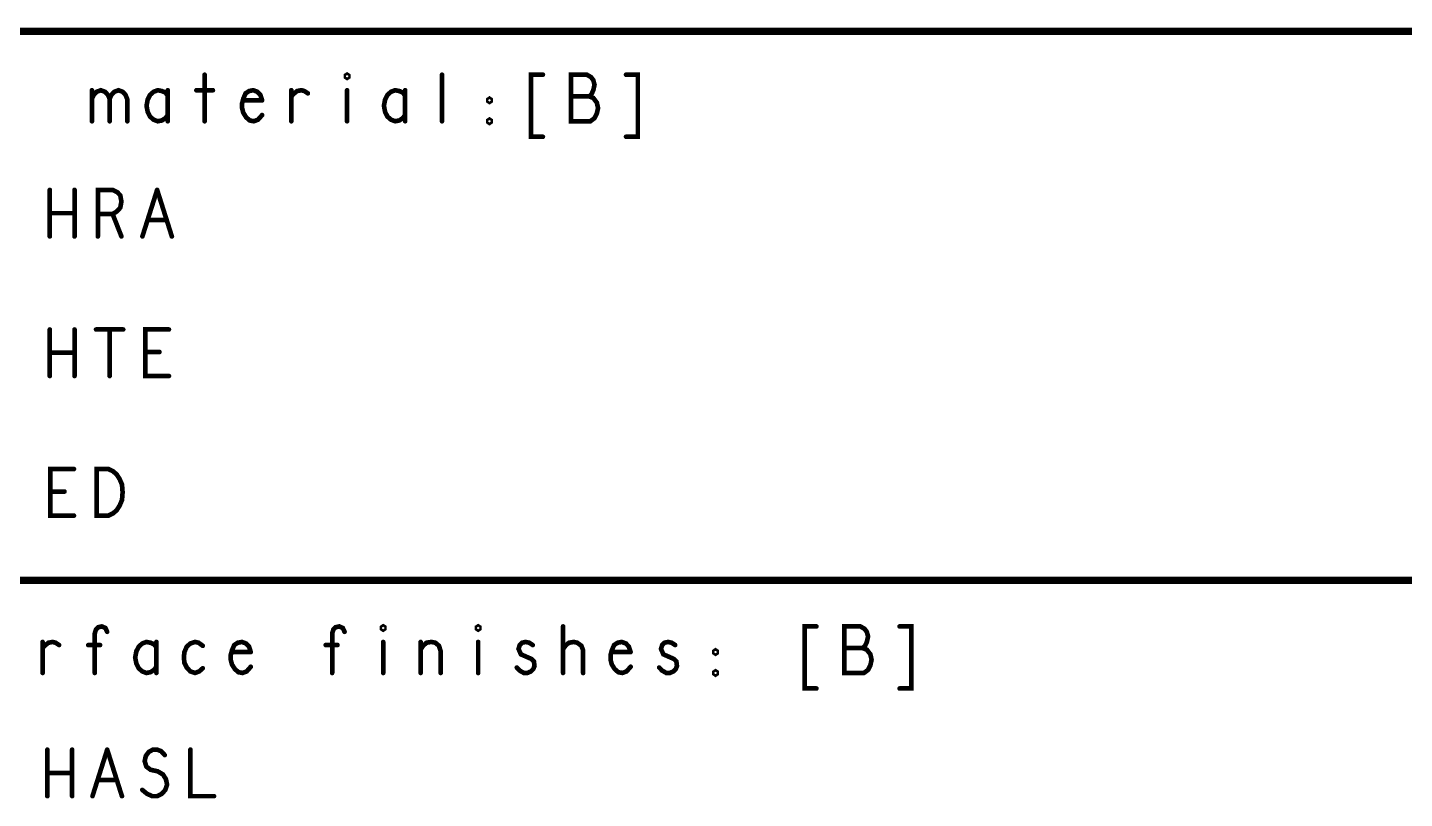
# Model space of a CAD drawing. Header units: millimetres. Extents: x 3362 to 3827, y -139 to 191.
# Drawn here: x 3399.97 to 3437.54, y 36.98 to 58.02 of the extents above; entities that cross this region are included whole.
import ezdxf

# ---------------------------------------------------------------- set-up
doc = ezdxf.new("R2010")
doc.units = ezdxf.units.MM
doc.header["$LTSCALE"] = 23.1
doc.layers.get('0').update_dxf_attribs({"linetype": 'CONTINUOUS'})

# ---------------------------------------------------------------- blocks, each defined once
blk = doc.blocks.new('PAD_R1')
at = {"const_width": 0.5}
blk.add_lwpolyline([(0.25, 0, 1), (-0.25, 0, 1)], format="xyb", close=True, dxfattribs=at)

msp = doc.modelspace()

# ---------------------------------------------------------------- linework, layer by layer
for points, const_width in [([(3387.064, 57.922), (3513.593, 57.922)], 0.203), ([(3404.801, 56.736), (3404.801, 55.466)], 0.127), ([(3411.278, 55.466), (3411.278, 56.736)], 0.127), ([(3414.029, 56.736), (3413.708, 56.736), (3413.708, 55.042), (3414.029, 55.042)], 0.127), ([(3415.293, 56.143), (3415.357, 56.207), (3415.405, 56.312), (3415.438, 56.461), (3415.405, 56.588), (3415.341, 56.672), (3415.228, 56.736), (3414.794, 56.736), (3414.794, 55.466), (3415.325, 55.466), (3415.438, 55.55), (3415.502, 55.677), (3415.534, 55.826), (3415.502, 55.974), (3415.405, 56.101), (3415.293, 56.143), (3414.794, 56.143)], 0.127), ([(3416.299, 55.042), (3416.62, 55.042), (3416.62, 56.736), (3416.299, 56.736)], 0.127), ([(3401.727, 56.08), (3401.776, 56.185), (3401.856, 56.27), (3401.969, 56.312), (3402.081, 56.27), (3402.162, 56.185), (3402.21, 56.08), (3402.21, 55.466)], 0.127), ([(3401.727, 55.466), (3401.727, 56.312)], 0.127), ([(3402.21, 56.08), (3402.258, 56.185), (3402.339, 56.27), (3402.451, 56.312), (3402.564, 56.27), (3402.644, 56.185), (3402.693, 56.058), (3402.693, 55.466)], 0.127), ([(3403.795, 56.164), (3403.731, 56.249), (3403.634, 56.291), (3403.521, 56.312), (3403.409, 56.27), (3403.312, 56.185), (3403.248, 56.058), (3403.216, 55.889), (3403.248, 55.72), (3403.312, 55.593), (3403.409, 55.508), (3403.521, 55.466), (3403.634, 55.487), (3403.731, 55.55), (3403.795, 55.635)], 0.127), ([(3403.795, 55.466), (3403.795, 56.312)], 0.127), ([(3404.576, 56.312), (3405.026, 56.312)], 0.127), ([(3406.37, 56.037), (3406.322, 56.185), (3406.241, 56.27), (3406.128, 56.312), (3406.016, 56.291), (3405.919, 56.228), (3405.855, 56.08), (3405.823, 55.953), (3405.823, 55.826), (3405.855, 55.699), (3405.935, 55.572), (3406.032, 55.487), (3406.144, 55.466), (3406.257, 55.508), (3406.37, 55.635)], 0.127), ([(3407.166, 56.143), (3407.247, 56.228), (3407.327, 56.291), (3407.44, 56.312), (3407.52, 56.291), (3407.617, 56.228)], 0.127), ([(3407.166, 55.466), (3407.166, 56.312)], 0.127), ([(3408.687, 56.312), (3408.687, 55.466)], 0.127), ([(3410.272, 56.164), (3410.208, 56.249), (3410.111, 56.291), (3409.998, 56.312), (3409.886, 56.27), (3409.789, 56.185), (3409.725, 56.058), (3409.693, 55.889), (3409.725, 55.72), (3409.789, 55.593), (3409.886, 55.508), (3409.998, 55.466), (3410.111, 55.487), (3410.208, 55.55), (3410.272, 55.635)], 0.127), ([(3410.272, 55.466), (3410.272, 56.312)], 0.127), ([(3405.855, 56.037), (3406.37, 56.037)], 0.127), ([(3400.576, 52.322), (3400.576, 53.592)], 0.127), ([(3401.252, 53.592), (3401.252, 52.322)], 0.127), ([(3401.888, 52.322), (3401.888, 53.592), (3402.29, 53.592), (3402.419, 53.529), (3402.499, 53.444), (3402.531, 53.275), (3402.499, 53.105), (3402.403, 53), (3402.29, 52.936), (3401.888, 52.936)], 0.127), ([(3403.103, 52.322), (3403.505, 53.592)], 0.127), ([(3403.505, 53.592), (3403.907, 52.322)], 0.127), ([(3401.252, 52.957), (3400.576, 52.957)], 0.127), ([(3402.29, 52.936), (3402.531, 52.322)], 0.127), ([(3403.762, 52.767), (3403.248, 52.767)], 0.127), ([(3400.576, 48.512), (3400.576, 49.782)], 0.127), ([(3401.252, 49.782), (3401.252, 48.512)], 0.127), ([(3401.839, 49.782), (3402.58, 49.782)], 0.127), ([(3402.21, 49.782), (3402.21, 48.512)], 0.127), ([(3403.827, 48.512), (3403.183, 48.512), (3403.183, 49.782), (3403.827, 49.782)], 0.127), ([(3403.569, 49.168), (3403.183, 49.168)], 0.127), ([(3401.252, 49.147), (3400.576, 49.147)], 0.127), ([(3401.236, 44.702), (3400.592, 44.702), (3400.592, 45.972), (3401.236, 45.972)], 0.127), ([(3400.978, 45.358), (3400.592, 45.358)], 0.127), ([(3387.064, 42.936), (3513.593, 42.936)], 0.203), ([(3401.804, 40.407), (3401.804, 41.486), (3401.836, 41.592), (3401.901, 41.656), (3401.997, 41.677), (3402.094, 41.634), (3402.142, 41.529)], 0.127), ([(3408.281, 40.407), (3408.281, 41.486), (3408.313, 41.592), (3408.378, 41.656), (3408.474, 41.677), (3408.571, 41.634), (3408.619, 41.529)], 0.127), ([(3414.581, 40.407), (3414.581, 41.677)], 0.127), ([(3421.492, 41.677), (3421.171, 41.677), (3421.171, 39.983), (3421.492, 39.983)], 0.127), ([(3422.756, 41.084), (3422.82, 41.148), (3422.868, 41.253), (3422.901, 41.402), (3422.868, 41.529), (3422.804, 41.613), (3422.691, 41.677), (3422.257, 41.677), (3422.257, 40.407), (3422.788, 40.407), (3422.901, 40.491), (3422.965, 40.618), (3422.997, 40.767), (3422.965, 40.915), (3422.868, 41.042), (3422.756, 41.084), (3422.257, 41.084)], 0.127), ([(3423.762, 39.983), (3424.083, 39.983), (3424.083, 41.677), (3423.762, 41.677)], 0.127), ([(3400.38, 41.084), (3400.46, 41.169), (3400.541, 41.232), (3400.653, 41.253), (3400.734, 41.232), (3400.831, 41.169)], 0.127), ([(3400.38, 40.407), (3400.38, 41.253)], 0.127), ([(3401.949, 41.169), (3401.627, 41.169)], 0.127), ([(3403.486, 41.105), (3403.421, 41.19), (3403.325, 41.232), (3403.212, 41.253), (3403.1, 41.211), (3403.003, 41.126), (3402.939, 40.999), (3402.906, 40.83), (3402.939, 40.661), (3403.003, 40.534), (3403.1, 40.449), (3403.212, 40.407), (3403.325, 40.428), (3403.421, 40.491), (3403.486, 40.576)], 0.127), ([(3403.486, 40.407), (3403.486, 41.253)], 0.127), ([(3404.749, 41.148), (3404.636, 41.232), (3404.54, 41.253), (3404.411, 41.211), (3404.314, 41.126), (3404.25, 40.978), (3404.234, 40.83), (3404.25, 40.682), (3404.314, 40.555), (3404.411, 40.449), (3404.54, 40.407), (3404.652, 40.449), (3404.749, 40.534)], 0.127), ([(3406.06, 40.978), (3406.012, 41.126), (3405.932, 41.211), (3405.819, 41.253), (3405.706, 41.232), (3405.61, 41.169), (3405.546, 41.021), (3405.513, 40.894), (3405.513, 40.767), (3405.546, 40.64), (3405.626, 40.513), (3405.723, 40.428), (3405.835, 40.407), (3405.948, 40.449), (3406.06, 40.576)], 0.127), ([(3405.546, 40.978), (3406.06, 40.978)], 0.127), ([(3408.426, 41.169), (3408.104, 41.169)], 0.127), ([(3409.673, 41.253), (3409.673, 40.407)], 0.127), ([(3410.695, 41.042), (3410.759, 41.148), (3410.856, 41.232), (3410.984, 41.253), (3411.097, 41.232), (3411.194, 41.148), (3411.242, 40.999), (3411.242, 40.407)], 0.127), ([(3410.695, 40.407), (3410.695, 41.253)], 0.127), ([(3412.264, 41.253), (3412.264, 40.407)], 0.127), ([(3413.318, 40.555), (3413.398, 40.47), (3413.511, 40.407), (3413.607, 40.407), (3413.704, 40.449), (3413.768, 40.513), (3413.801, 40.597), (3413.785, 40.724), (3413.72, 40.788), (3413.43, 40.915), (3413.366, 41.063), (3413.398, 41.169), (3413.463, 41.232), (3413.559, 41.253), (3413.656, 41.232), (3413.752, 41.169)], 0.127), ([(3414.581, 41.063), (3414.662, 41.169), (3414.742, 41.232), (3414.871, 41.253), (3414.967, 41.232), (3415.08, 41.148), (3415.128, 41.021), (3415.128, 40.407)], 0.127), ([(3416.424, 40.978), (3416.375, 41.126), (3416.295, 41.211), (3416.182, 41.253), (3416.07, 41.232), (3415.973, 41.169), (3415.909, 41.021), (3415.876, 40.894), (3415.876, 40.767), (3415.909, 40.64), (3415.989, 40.513), (3416.086, 40.428), (3416.198, 40.407), (3416.311, 40.449), (3416.424, 40.576)], 0.127), ([(3415.909, 40.978), (3416.424, 40.978)], 0.127), ([(3417.204, 40.555), (3417.285, 40.47), (3417.397, 40.407), (3417.494, 40.407), (3417.59, 40.449), (3417.654, 40.513), (3417.687, 40.597), (3417.671, 40.724), (3417.606, 40.788), (3417.317, 40.915), (3417.252, 41.063), (3417.285, 41.169), (3417.349, 41.232), (3417.445, 41.253), (3417.542, 41.232), (3417.638, 41.169)], 0.127), ([(3400.51, 37.044), (3400.51, 38.314)], 0.127), ([(3401.186, 38.314), (3401.186, 37.044)], 0.127), ([(3401.741, 37.044), (3402.143, 38.314)], 0.127), ([(3402.143, 38.314), (3402.545, 37.044)], 0.127), ([(3403.101, 37.214), (3403.23, 37.108), (3403.374, 37.044), (3403.503, 37.044), (3403.632, 37.108), (3403.728, 37.214), (3403.776, 37.362), (3403.744, 37.51), (3403.664, 37.637), (3403.519, 37.722), (3403.326, 37.764), (3403.213, 37.849), (3403.165, 37.997), (3403.197, 38.145), (3403.278, 38.251), (3403.39, 38.314), (3403.503, 38.314), (3403.616, 38.272), (3403.712, 38.166)], 0.127), ([(3404.412, 38.314), (3404.412, 37.044), (3405.056, 37.044)], 0.127), ([(3401.186, 37.679), (3400.51, 37.679)], 0.127), ([(3402.401, 37.489), (3401.886, 37.489)], 0.127)]:
    msp.add_lwpolyline(points, dxfattribs=dict(const_width=const_width))
at = {"const_width": 0.127}
for points in [[(3408.687, 56.651), (3408.655, 56.672), (3408.655, 56.715), (3408.687, 56.736), (3408.719, 56.715), (3408.719, 56.672)], [(3412.573, 55.995), (3412.541, 56.016), (3412.541, 56.058), (3412.573, 56.08), (3412.605, 56.058), (3412.605, 56.016)], [(3412.573, 55.423), (3412.541, 55.445), (3412.541, 55.487), (3412.573, 55.508), (3412.605, 55.487), (3412.605, 55.445)], [(3401.856, 44.702), (3401.856, 45.972), (3402.177, 45.972), (3402.306, 45.909), (3402.403, 45.824), (3402.483, 45.697), (3402.547, 45.549), (3402.563, 45.337), (3402.547, 45.126), (3402.483, 44.977), (3402.403, 44.85), (3402.306, 44.766), (3402.177, 44.702)], [(3409.673, 41.592), (3409.641, 41.613), (3409.641, 41.656), (3409.673, 41.677), (3409.705, 41.656), (3409.705, 41.613)], [(3412.264, 41.592), (3412.232, 41.613), (3412.232, 41.656), (3412.264, 41.677), (3412.296, 41.656), (3412.296, 41.613)], [(3418.741, 40.936), (3418.709, 40.957), (3418.709, 40.999), (3418.741, 41.021), (3418.773, 40.999), (3418.773, 40.957)], [(3418.741, 40.364), (3418.709, 40.386), (3418.709, 40.428), (3418.741, 40.449), (3418.773, 40.428), (3418.773, 40.386)]]:
    msp.add_lwpolyline(points, close=True, dxfattribs=at)

# ---------------------------------------------------------------- block references
at = {"xscale": 0.127, "yscale": 0.127}
for p in [(3404.801, 56.736), (3411.278, 56.736), (3414.029, 56.736), (3416.299, 56.736), (3401.727, 56.312), (3403.795, 56.312), (3404.576, 56.312), (3405.026, 56.312), (3407.166, 56.312), (3408.687, 56.312), (3410.272, 56.312), (3401.727, 56.08), (3402.21, 56.08), (3403.795, 56.164), (3405.855, 56.037), (3406.37, 56.037), (3406.37, 56.037), (3407.166, 56.143), (3407.617, 56.228), (3410.272, 56.164), (3414.794, 56.143), (3415.293, 56.143), (3403.795, 55.635), (3406.37, 55.635), (3410.272, 55.635), (3401.727, 55.466), (3402.21, 55.466), (3402.693, 55.466), (3403.795, 55.466), (3404.801, 55.466), (3407.166, 55.466), (3408.687, 55.466), (3410.272, 55.466), (3411.278, 55.466), (3414.029, 55.042), (3416.299, 55.042), (3400.576, 53.592), (3401.252, 53.592), (3403.505, 53.592), (3403.505, 53.592), (3400.576, 52.957), (3401.252, 52.957), (3401.888, 52.936), (3402.29, 52.936), (3403.248, 52.767), (3403.762, 52.767), (3400.576, 52.322), (3401.252, 52.322), (3401.888, 52.322), (3402.531, 52.322), (3403.103, 52.322), (3403.907, 52.322), (3400.576, 49.782), (3401.252, 49.782), (3401.839, 49.782), (3402.21, 49.782), (3402.58, 49.782), (3403.827, 49.782), (3403.183, 49.168), (3403.569, 49.168), (3400.576, 49.147), (3401.252, 49.147), (3400.576, 48.512), (3401.252, 48.512), (3402.21, 48.512), (3403.827, 48.512), (3401.236, 45.972), (3400.592, 45.358), (3400.978, 45.358), (3401.236, 44.702), (3414.581, 41.677), (3421.492, 41.677), (3423.762, 41.677), (3402.142, 41.529), (3408.619, 41.529), (3400.38, 41.253), (3400.38, 41.084), (3400.831, 41.169), (3401.627, 41.169), (3401.949, 41.169), (3403.486, 41.253), (3403.486, 41.105), (3404.749, 41.148), (3405.546, 40.978), (3406.06, 40.978), (3406.06, 40.978), (3408.104, 41.169), (3408.426, 41.169), (3409.673, 41.253), (3410.695, 41.253), (3410.695, 41.042), (3412.264, 41.253), (3413.752, 41.169), (3414.581, 41.063), (3415.909, 40.978), (3416.424, 40.978), (3416.424, 40.978), (3417.638, 41.169), (3422.257, 41.084), (3422.756, 41.084), (3403.486, 40.576), (3404.749, 40.534), (3406.06, 40.576), (3413.318, 40.555), (3416.424, 40.576), (3417.204, 40.555), (3400.38, 40.407), (3401.804, 40.407), (3403.486, 40.407), (3408.281, 40.407), (3409.673, 40.407), (3410.695, 40.407), (3411.242, 40.407), (3412.264, 40.407), (3414.581, 40.407), (3415.128, 40.407), (3421.492, 39.983), (3423.762, 39.983), (3400.51, 38.314), (3401.186, 38.314), (3402.143, 38.314), (3402.143, 38.314), (3404.412, 38.314), (3403.712, 38.166), (3400.51, 37.679), (3401.186, 37.679), (3401.886, 37.489), (3402.401, 37.489), (3403.101, 37.214), (3400.51, 37.044), (3401.186, 37.044), (3401.741, 37.044), (3402.545, 37.044), (3405.056, 37.044)]:
    msp.add_blockref('PAD_R1', p, dxfattribs=at)

doc.saveas('drawing.dxf')
